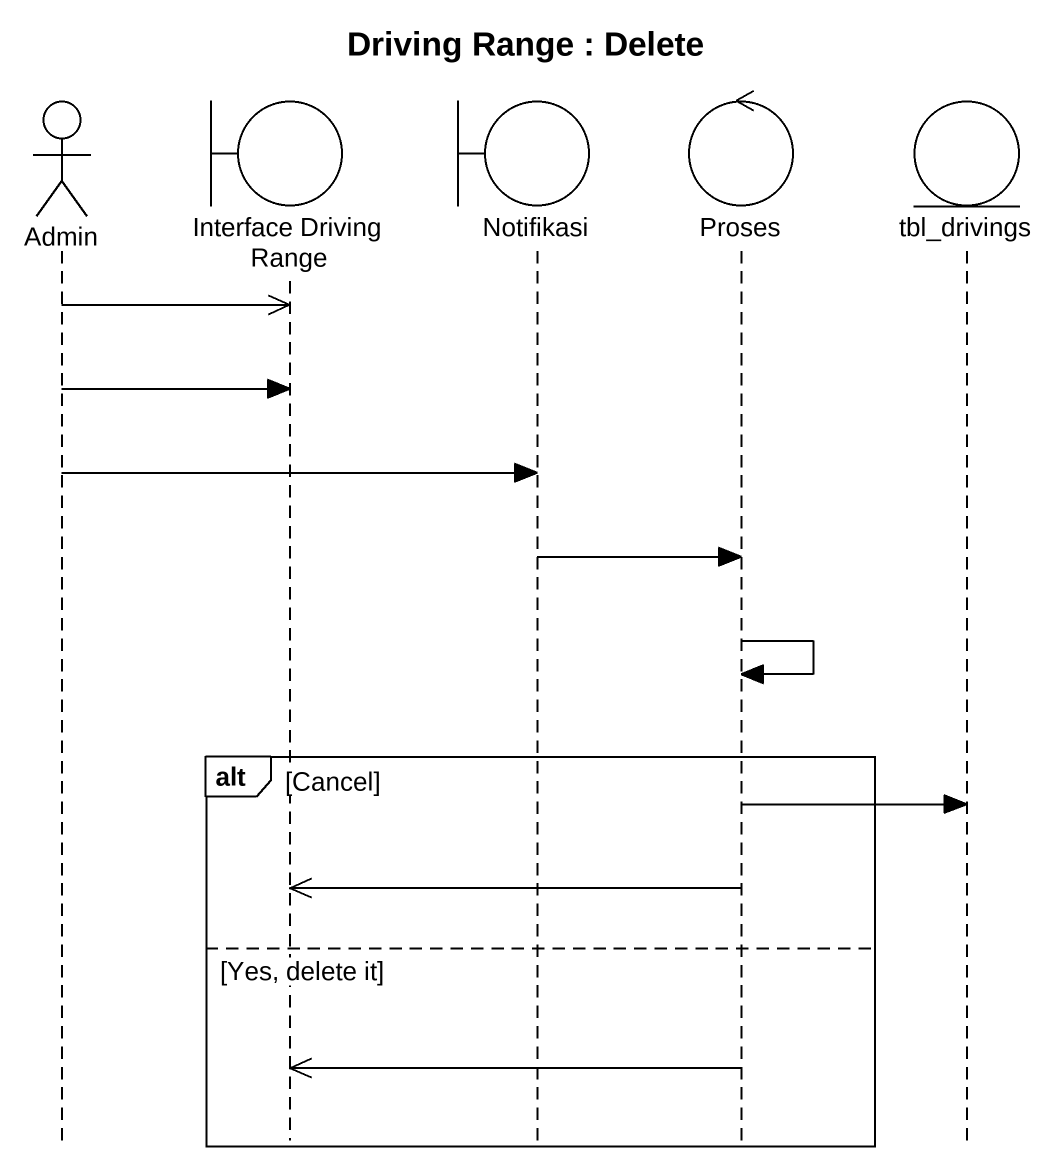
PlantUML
@startuml
title Driving Range : Delete
hide footbox
actor Admin
boundary "Interface Driving Range" as Interface_Driving_Range
boundary Notifikasi
control Proses
entity tbl_drivings

Admin ->> Interface_Driving_Range
Admin -> Interface_Driving_Range
Admin -> Notifikasi
Notifikasi -> Proses
Proses -> Proses
alt Cancel
  Proses -> tbl_drivings
  Proses ->> Interface_Driving_Range
else Yes, delete it
  Proses ->> Interface_Driving_Range
end
@enduml
